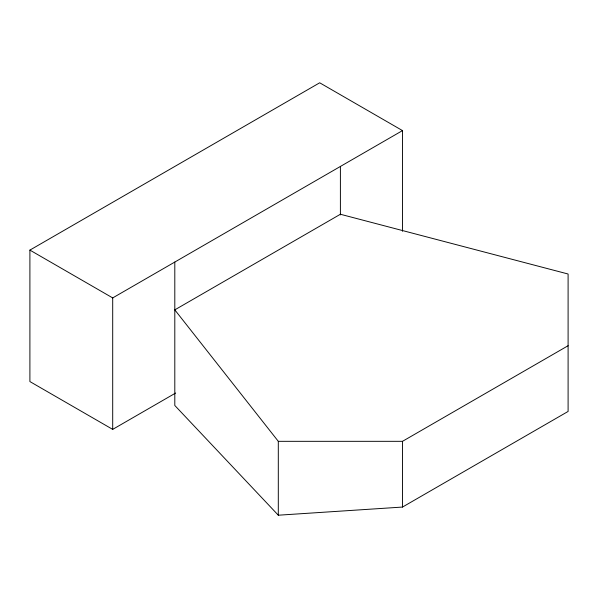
<?xml version="1.0" encoding="UTF-8"?>
<svg xmlns="http://www.w3.org/2000/svg" width="598" height="598" viewBox="0 0 598 598"><rect width="100%" height="100%" fill="white"/><g stroke="black" fill="none" stroke-linecap="round" stroke-linejoin="round"><path stroke-width="0.9" d="M175.663 393.021L112.701 429.379L29.9 381.569L29.9 250.106L319.698 82.793L402.499 130.596L402.499 231.291M29.9 250.106L112.701 297.916L402.499 130.596M174.803 262.059L174.803 405.474L278.302 515.207L402.499 507.059L568.1 411.446L568.1 274.011L340.397 214.256L174.803 309.861L278.302 441.324L402.499 441.324L568.1 345.719M402.499 441.324L402.499 507.059M340.397 166.453L340.397 214.936M278.302 441.324L278.302 515.207M112.701 297.916L112.701 429.379"/></g></svg>
